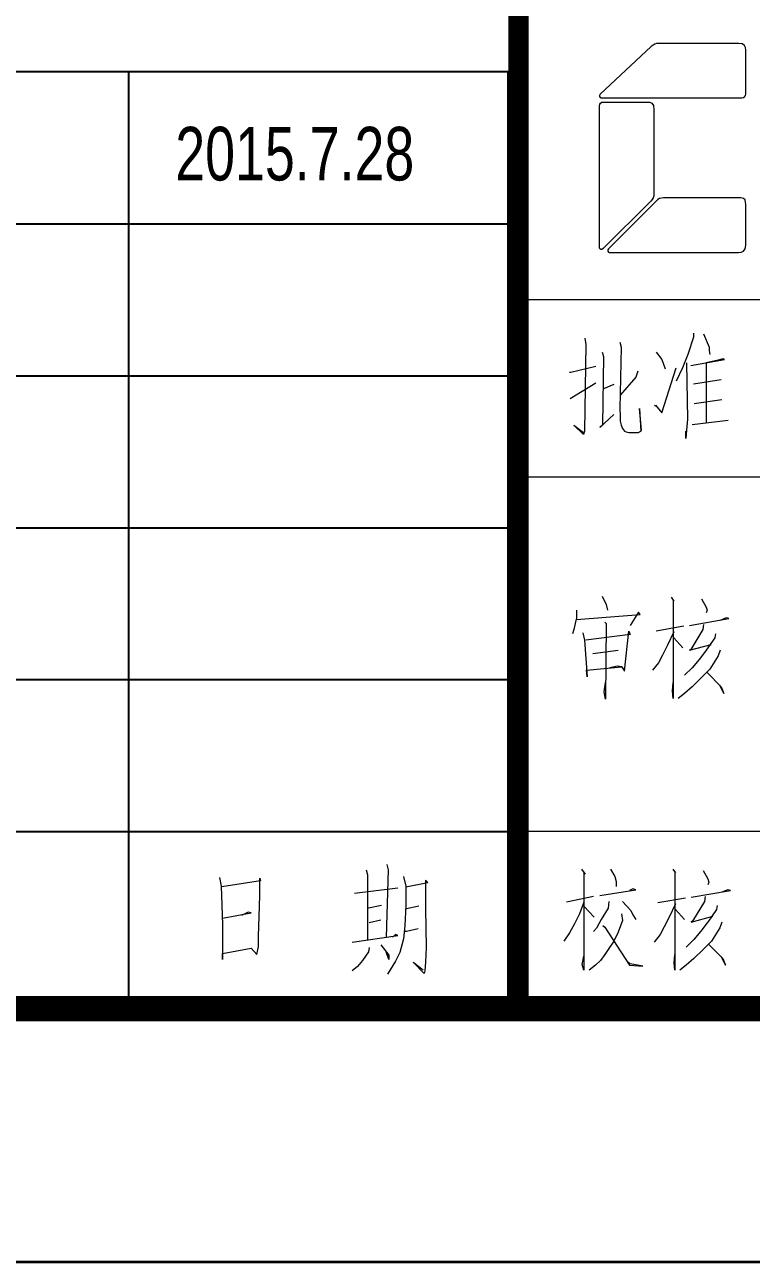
# Model space of a CAD drawing. Header units: millimetres. Extents: x 172649 to 472543, y 238332 to 449264.
# Drawn here: x 451568 to 454439, y 280914 to 285806 of the extents above; entities that cross this region are included whole.
import ezdxf

# ---------------------------------------------------------------- set-up
doc = ezdxf.new("R2010")
doc.units = ezdxf.units.MM
doc.header["$LTSCALE"] = 1000
doc.layers.add('HQ1', color=7, linetype='Continuous')
doc.layers.add('PUB_TEXT', color=7, linetype='Continuous')
doc.layers.add('层 1', color=7, linetype='Continuous', lineweight=0)
doc.styles.add('HZTXT', font='haiwenrs.shx', dxfattribs={"bigfont": 'haiwenhz.shx'})
doc.styles.get("Standard").update_dxf_attribs({"font": 'txt', "bigfont": 'gbcbig.shx'})

# ---------------------------------------------------------------- blocks, each defined once
blk = doc.blocks.new('GEDI_WK_A1')
at = {"color": 3}
for points, const_width in [([(0, 0), (841, 0), (841, 594), (0, 594)], 0.1), ([(25, 10), (831, 10), (831, 584), (25, 584)], 1)]:
    blk.add_lwpolyline(points, close=True, dxfattribs=dict(at, const_width=const_width))
blk = doc.blocks.new('GEDI_HQ1_2012')
at = {"layer": 'HQ1', "color": 2}
for p, q in [((0, 37), (-65, 37)), ((-65, 0), (-65, 37)), ((-50, 0), (-50, 37)), ((-35, 0), (-35, 37)), ((-15, 0), (-15, 37)), ((0, 0), (0, 37)), ((-65, 31), (0, 31)), ((-65, 25), (0, 25)), ((-65, 19), (0, 19)), ((-65, 13), (0, 13)), ((-65, 7), (0, 7)), ((0, 0), (0, 7)), ((-65, 0), (0, 0))]:
    blk.add_line(p, q, dxfattribs=at)
at = {"layer": 'HQ1', "color": 7, "lineweight": 0}
for points in [[(-60.479, 5.595), (-60.45, 5.321), (-60.683, 4.061), (-60.942, 2.935), (-61, 3.004), (-59.612, 3.241), (-59.638, 3.343), (-60.333, 1.981)], [(-54.163, 5.562), (-54.104, 5.289), (-54.163, 1.74)], [(-46.042, 5.529), (-46.042, 5.358), (-46.479, 3.004), (-46.304, 2.899), (-46.1, 2.731), (-45.925, 2.593), (-45.783, 2.422), (-45.695, 2.25)], [(-44.708, 5.529), (-44.683, 5.321), (-44.737, 1.875)], [(-39.153, 5.697), (-39.182, 5.46), (-39.528, 4.913), (-39.732, 4.571), (-39.961, 4.265), (-40.253, 3.922), (-40.541, 3.686)], [(-28.5, 5.493), (-28.529, 5.256), (-28.759, 4.742), (-28.963, 4.334), (-29.196, 3.992)], [(-27.429, 5.493), (-27.4, 5.321), (-27.746, 4.367)], [(-21.662, 5.697), (-21.691, 5.46), (-22.037, 4.913), (-22.241, 4.571), (-22.474, 4.265), (-22.762, 3.922), (-23.053, 3.686)], [(-5.615, 5.493), (-5.557, 5.289), (-5.557, 2.731)], [(-4.803, 5.697), (-4.749, 5.493), (-4.832, 2.833)], [(-54.887, 5.321), (-54.829, 5.015), (-54.829, 1.708)], [(-39.557, 4.64), (-39.47, 4.607), (-38.166, 4.844), (-38.253, 4.913), (-38.486, 4.571), (-38.745, 4.196), (-39.007, 3.89), (-39.298, 3.584), (-39.615, 3.274), (-39.961, 2.968), (-40.34, 2.695), (-40.399, 2.662), (-40.628, 2.524), (-40.861, 2.356)], [(-28.73, 4.811), (-27.892, 4.913)], [(-22.066, 4.64), (-21.979, 4.607), (-20.678, 4.844), (-20.762, 4.913), (-20.995, 4.571), (-21.257, 4.196), (-21.516, 3.89), (-21.807, 3.584), (-22.124, 3.274), (-22.474, 2.968), (-22.849, 2.695), (-22.907, 2.662), (-23.141, 2.524), (-23.37, 2.356)], [(-11.411, 5.187), (-11.353, 4.844), (-11.324, 4.094), (-11.295, 3.31), (-11.295, 3.208), (-11.295, 2.662), (-11.295, 1.944), (-11.295, 2.185), (-10.165, 2.389), (-9.932, 2.148), (-9.874, 2.458), (-9.874, 2.866), (-9.845, 3.649), (-9.816, 4.469), (-9.816, 5.154), (-9.787, 5.048), (-11.324, 4.811)], [(-4.14, 5.219), (-4.053, 4.844), (-4.053, 4.094), (-4.082, 3.274), (-4.14, 2.764), (-4.282, 2.218), (-4.457, 1.875), (-4.778, 1.365)], [(-4.053, 4.811), (-3.182, 4.983), (-3.27, 5.085), (-3.27, 4.028), (-3.27, 3.959), (-3.24, 2.422), (-3.27, 1.842), (-3.299, 1.5), (-3.328, 1.398), (-3.761, 1.842), (-3.357, 1.536)], [(-61.321, 4.505), (-59.496, 4.742), (-59.612, 4.742), (-59.813, 4.673)], [(-53.237, 4.436), (-53.296, 3.992), (-53.671, 3.343), (-54.133, 2.662)], [(-45.695, 4.403), (-45.695, 4.265), (-45.812, 3.686), (-45.899, 3.241), (-45.954, 2.935), (-46.071, 2.695), (-46.246, 2.389), (-46.42, 2.116), (-46.621, 1.842), (-46.854, 1.569)], [(-45.116, 4.881), (-45.116, 4.64), (-45.262, 3.992), (-45.404, 3.584), (-45.579, 3.208)], [(-28.529, 4.779), (-28.325, 4.265)], [(-27.6, 4.709), (-26.558, 4.881)], [(-27.283, 4.673), (-27.021, 4.13)], [(-6.078, 4.571), (-4.37, 4.779)], [(-61.842, 3.755), (-58.946, 3.959), (-59.088, 3.992), (-59.263, 3.959)], [(-55.7, 4.298), (-55.295, 3.172), (-55.237, 2.797)], [(-46.825, 3.959), (-45.725, 4.094)], [(-45.175, 3.959), (-44.016, 4.061), (-44.1, 4.094), (-44.275, 4.061)], [(-39.878, 4.265), (-39.819, 4.232), (-39.499, 3.922), (-39.47, 3.755), (-39.586, 3.992)], [(-27.95, 4.367), (-27.979, 4.196), (-28.442, 3.584), (-28.471, 3.514), (-28.704, 3.208), (-29.108, 2.833), (-29.312, 2.662), (-29.513, 2.491)], [(-28.008, 4.13), (-26.85, 2.833), (-26.384, 2.833), (-26.85, 2.866), (-27.079, 3.106)], [(-22.387, 4.265), (-22.328, 4.232), (-22.008, 3.922), (-21.979, 3.755), (-22.095, 3.992)], [(-5.528, 3.992), (-5.007, 4.094)], [(-4.024, 3.959), (-3.532, 4.061)], [(-11.295, 3.584), (-10.165, 3.788), (-10.282, 3.82), (-10.541, 3.686)], [(-5.499, 3.412), (-5.036, 3.514)], [(-45.291, 3.004), (-44.074, 3.172), (-44.216, 3.172), (-44.362, 3.106)], [(-39.732, 3.037), (-39.674, 2.935), (-39.615, 2.083), (-39.586, 1.981), (-39.586, 1.365), (-39.615, 1.638), (-39.615, 1.74), (-38.195, 1.912), (-38.224, 1.912), (-38.37, 1.912), (-38.224, 3.172), (-38.166, 3.106), (-38.253, 3.07), (-39.645, 2.866)], [(-27.571, 3.274), (-28.5, 3.139)], [(-28.067, 2.935), (-27.95, 2.422), (-28.008, 2.148), (-28.008, 2.524)], [(-22.241, 3.037), (-22.183, 2.935), (-22.124, 2.083), (-22.095, 1.981), (-22.095, 1.365), (-22.124, 1.638), (-22.124, 1.74), (-20.707, 1.912), (-20.736, 1.912), (-20.878, 1.912), (-20.736, 3.172), (-20.678, 3.106), (-20.762, 3.07), (-22.153, 2.866)], [(-6.166, 2.629), (-4.37, 2.899), (-4.457, 2.935), (-4.574, 2.833)], [(-4.082, 3.07), (-4.024, 3.07), (-3.561, 3.172)], [(-28.617, 2.662), (-28.471, 2.218), (-28.471, 2.014), (-28.5, 2.287)], [(-27.342, 2.899), (-27.342, 2.662), (-27.688, 1.708)], [(-5.036, 2.524), (-4.719, 2.116), (-4.719, 1.944), (-4.832, 2.25)], [(-60.971, 2.422), (-60.625, 2.148), (-60.392, 1.981), (-60.133, 1.81), (-59.987, 1.671), (-59.9, 1.5)], [(-5.499, 2.422), (-5.528, 2.25), (-5.761, 1.912), (-5.965, 1.671), (-6.166, 1.5)], [(-56.104, 1.638), (-52.833, 1.81), (-52.975, 1.842), (-53.296, 1.773)], [(-45.754, 1.81), (-43.725, 1.912), (-43.929, 1.944), (-44.275, 1.875)], [(-28.992, 1.606), (-26.792, 1.773), (-26.934, 1.773), (-27.254, 1.74)]]:
    blk.add_lwpolyline(points, dxfattribs=at)
blk.add_text('223344', height=0.0001).set_placement((-22.095, 1.744))
blk = doc.blocks.new('LOGO_CEEC_2014')
at = {"lineweight": 0}
for points in [[(8.984, 8.126), (8.984, 8.044), (8.916, 7.977), (8.831, 7.977), (8.831, 7.977), (3.261, 7.977), (3.261, 7.977), (3.216, 7.977), (3.17, 8.06), (3.237, 8.126), (3.237, 8.126), (5.253, 10.002), (5.253, 10.002), (5.352, 10.103), (5.423, 10.128), (5.545, 10.128), (5.545, 10.128), (8.693, 10.128), (8.693, 10.128), (8.955, 10.128), (8.984, 10.01), (8.984, 9.866), (8.984, 9.866), (8.984, 8.126), (8.984, 8.126)], [(3.355, 7.813), (3.272, 7.813), (3.203, 7.746), (3.203, 7.664), (3.203, 7.664), (3.203, 2.048), (3.203, 2.048), (3.203, 2.004), (3.289, 1.958), (3.355, 2.023), (3.355, 2.023), (5.229, 3.896), (5.229, 3.896), (5.329, 3.995), (5.356, 4.067), (5.356, 4.185), (5.356, 4.185), (5.356, 7.523), (5.356, 7.523), (5.356, 7.787), (5.237, 7.813), (5.092, 7.813), (5.092, 7.813), (3.355, 7.813), (3.355, 7.813)], [(8.984, 2.156), (8.984, 1.911), (8.843, 1.872), (8.701, 1.872), (8.701, 1.872), (3.591, 1.872), (3.591, 1.872), (3.551, 1.872), (3.503, 1.957), (3.566, 2.02), (3.566, 2.02), (5.447, 3.898), (5.447, 3.898), (5.545, 3.995), (5.614, 4.024), (5.736, 4.024), (5.736, 4.024), (8.785, 4.024), (8.785, 4.024), (8.988, 4.024), (8.984, 3.905), (8.984, 3.76), (8.984, 3.76), (8.984, 2.156), (8.984, 2.156)]]:
    blk.add_open_spline(points, degree=3, knots=[0, 0, 0, 0, 1, 1, 1, 2, 2, 2, 3, 3, 3, 4, 4, 4, 5, 5, 5, 6, 6, 6, 7, 7, 7, 8, 8, 8, 8], dxfattribs=at)
blk = doc.blocks.new('A$C2473133A')
at = {"color": 2}
for p, q in [((18040, 2800), (40, 2800)), ((9040, 2100), (40, 2100)), ((18040, 700), (40, 700))]:
    blk.add_line(p, q, dxfattribs=at)
at = {"color": 7}
blk.add_line((18040, 0), (40, 0), dxfattribs=at)
at = {"color": 2, "const_width": 80}
blk.add_lwpolyline([(40, 0), (40, 4000)], dxfattribs=at)
at = {"color": 7, "lineweight": 0}
for points in [[(303.1, 2648.9), (306.3, 2623), (300.8, 2281.9), (297.6, 2268.5), (259.2, 2304.6), (297.6, 2275.6)], [(732.1, 2668.5), (732.1, 2652.8), (710.1, 2583.8), (688.2, 2531.2), (663.1, 2478.7)], [(771.3, 2665.3), (794, 2612.8), (794, 2600.2), (796.4, 2583.8)], [(370.6, 2593.2), (376, 2576.7), (372.9, 2304.6), (361.9, 2295.2), (417.6, 2347.7)], [(440.3, 2632.4), (445.8, 2612.8), (440.3, 2370.5), (442.7, 2340.7), (442.7, 2321.1), (445.8, 2304.6), (451.3, 2292.1), (459.2, 2281.9), (465.4, 2278.7), (476.4, 2275.6), (487.4, 2275.6), (514.8, 2275.6), (523.5, 2281.9), (526.6, 2285), (518, 2370.5), (523.5, 2281.9), (518, 2278.7)], [(584.6, 2593.2), (607.4, 2564.2), (620.7, 2528.1)], [(704.6, 2550.8), (707.8, 2328.1), (704.6, 2285), (701.5, 2252.1), (701.5, 2281.9)], [(721.1, 2540.6), (855.2, 2564.2), (849.7, 2567.3), (824.6, 2560.2), (782.3, 2550.8), (782.3, 2314.8)], [(241.9, 2514.8), (247.4, 2514.8), (345.5, 2537.5)], [(512.5, 2517.9), (503.9, 2495.2), (442.7, 2423)], [(579.2, 2379.9), (582.3, 2383.8), (607.4, 2354), (663.1, 2531.2)], [(245.1, 2409.7), (345.5, 2472.4)], [(417.6, 2465.4), (376, 2448.9)], [(732.1, 2468.5), (841.1, 2485)], [(735.2, 2390.1), (844.2, 2406.5)], [(726.6, 2307.7), (869.3, 2324.2)], [(370.6, 1629.4), (387, 1596.5), (392.5, 1573.7)], [(643.5, 1625.5), (654.4, 1609.8), (651.3, 1612.9), (651.3, 1225.5), (648.9, 1255.3), (651.3, 1288.3)], [(763.4, 1619.2), (782.3, 1586.3), (785.4, 1573.7), (782.3, 1563.5)], [(270.2, 1573.7), (270.2, 1543.9), (264.7, 1521.2), (259.2, 1497.7), (253.7, 1481.2)], [(270.2, 1537.7), (521.1, 1557.3), (514.8, 1566.7), (481.9, 1514.1)], [(381.5, 1527.5), (387, 1521.2), (384.7, 1222.4), (378.4, 1252.2), (384.7, 1288.3)], [(715.6, 1514.1), (871.7, 1540.8), (860.7, 1543.9), (837.9, 1533.7)], [(771.3, 1517.3), (768.9, 1497.7), (721.1, 1419.2), (715.6, 1416.1), (801.9, 1438.8)], [(295.3, 1485.1), (300.8, 1455.3), (311.7, 1311), (309.4, 1336.9), (448.2, 1350.2), (431.7, 1353.4), (401.1, 1347.1)], [(448.2, 1350.2), (459.2, 1333.8), (476.4, 1491.4), (481.9, 1478.1), (306.3, 1455.3)], [(654.4, 1488.2), (629.3, 1435.7), (609.7, 1396.5), (593.3, 1366.7), (570.5, 1336.9)], [(693.6, 1511), (584.6, 1491.4)], [(819.1, 1481.2), (816, 1465.5), (782.3, 1416.1), (779.9, 1413), (754.8, 1380), (726.6, 1347.1), (696, 1317.3)], [(654.4, 1465.5), (690.5, 1425.5)], [(334.5, 1402.8), (434.1, 1416.1)], [(837.9, 1416.1), (830.1, 1393.4), (796.4, 1340.8), (763.4, 1307.9), (726.6, 1271.8), (696, 1245.1), (670.9, 1225.5)], [(785.4, 1327.5), (841.1, 1271.8), (852.1, 1245.1), (835.6, 1278.1)], [(289.5, 551.9), (303.6, 532.3), (298.1, 538.6), (298.1, 152), (291.8, 174.7), (298.1, 207.7)], [(404, 551.9), (420.5, 522.1), (425.9, 502.5), (425.9, 482.9)], [(650, 551.9), (661, 536.3), (657.9, 539.4), (657.9, 152), (655.5, 181.8), (657.9, 214.7)], [(770, 545.7), (788.8, 512.7), (792, 500.2), (788.8, 490)], [(336.5, 443.7), (230.7, 421)], [(361.6, 446.9), (503.6, 469.6), (492.6, 473.5), (478.5, 466.5)], [(722.2, 440.6), (878.2, 467.2), (867.3, 470.4), (844.5, 460.2)], [(777.9, 443.7), (775.5, 424.1), (727.7, 345.7), (722.2, 342.6), (808.4, 365.3)], [(298.1, 421), (280.9, 374.7), (261.3, 335.5), (242.4, 299.4), (219.7, 266.5)], [(300.5, 404.5), (339.7, 361.4)], [(397.7, 424.1), (395.4, 397.5), (367.1, 352), (348.3, 319), (336.5, 305.7)], [(451, 424.1), (484.8, 388), (492.6, 371.6), (503.6, 352)], [(661, 414.7), (635.9, 362.2), (616.3, 323), (599.8, 293.2), (577.1, 263.4)], [(700.2, 437.4), (591.2, 417.8)], [(661, 392), (697.1, 352)], [(825.7, 407.6), (822.6, 392), (788.8, 342.6), (786.5, 339.4), (761.4, 306.5), (733.2, 273.5), (702.6, 243.7)], [(447.9, 374.7), (451, 348.8), (434.6, 302.6), (417.3, 266.5), (397.7, 237.5), (381.2, 213.9), (364.8, 191.2), (345.2, 171.6), (320.1, 152)], [(844.5, 342.6), (836.7, 319.8), (803, 267.3), (770, 234.3), (733.2, 198.3), (702.6, 171.6), (677.5, 152)], [(373.4, 329.2), (381.2, 322.2), (478.5, 171.6), (531.8, 168.5), (481.6, 177.9), (467.5, 191.2)], [(792, 253.9), (847.6, 198.3), (858.6, 171.6), (842.2, 204.5)]]:
    blk.add_lwpolyline(points, dxfattribs=at)
at = {"xscale": 100, "yscale": 100, "zscale": 100}
blk.add_blockref('LOGO_CEEC_2014', (40, 2800), dxfattribs=at)

msp = doc.modelspace()

# ---------------------------------------------------------------- block references
at = {"xscale": 100, "yscale": 100, "zscale": 100}
for name, p in [('GEDI_WK_A1', (388418.4, 280919.4)), ('GEDI_HQ1_2012', (453478.4, 281919.4))]:
    msp.add_blockref(name, p, dxfattribs=at)
at = {"layer": '层 1'}
msp.add_blockref('A$C2473133A', (453478.4, 281919.4), dxfattribs=at)

# ---------------------------------------------------------------- texts
at = {"layer": 'PUB_TEXT', "color": 3, "style": 'HZTXT', "width": 0.75}
msp.add_text('2015.7.28', height=211.68, dxfattribs=at).set_placement((452162.4, 285190.9))

doc.saveas('drawing.dxf')
